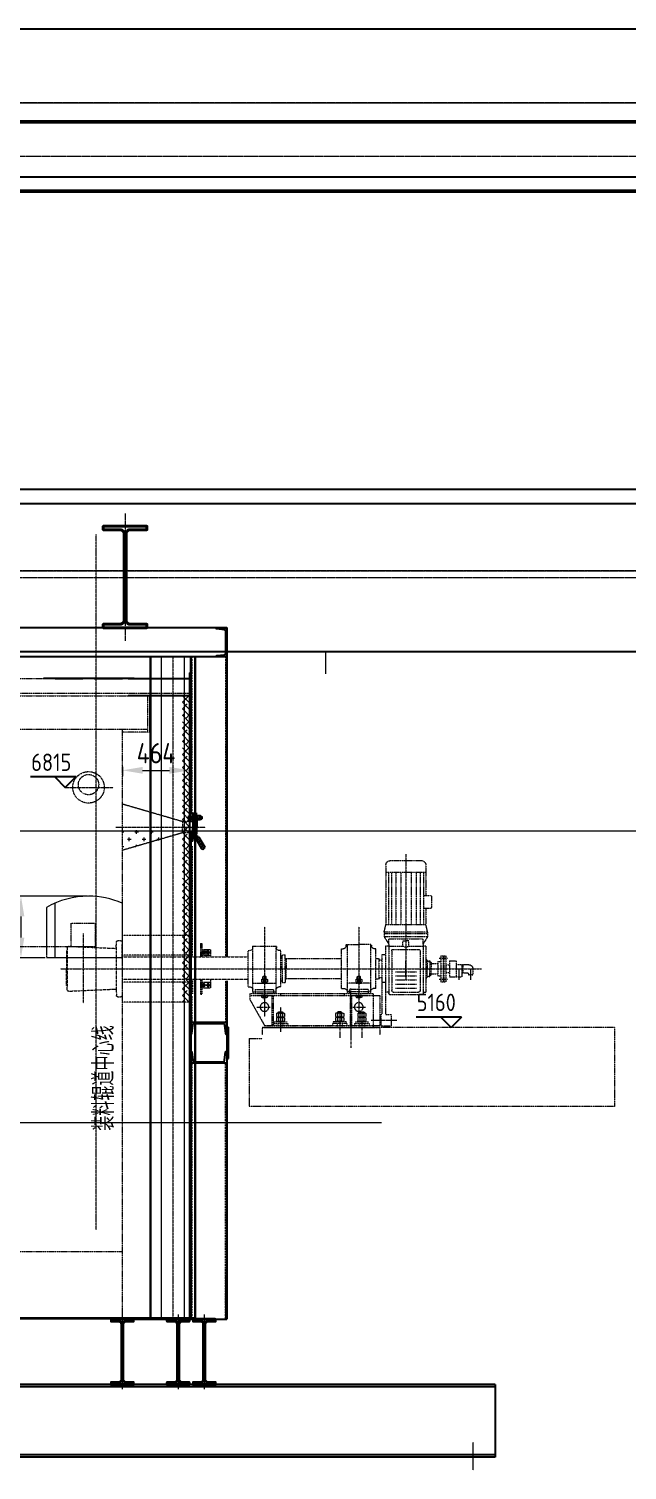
# Model space of a CAD drawing. Header units: millimetres. Extents: x -11969 to 47316, y 514 to 81306.
# Drawn here: x 25929 to 30053, y 62350 to 72284 of the extents above; entities that cross this region are included whole.
import ezdxf
from ezdxf.enums import TextEntityAlignment as Align

# ---------------------------------------------------------------- set-up
doc = ezdxf.new("R2010")
doc.units = ezdxf.units.MM
for name, pattern in [('CENTER', [2, 1.25, -0.25, 0.25, -0.25]), ('DASHED2', [0.375, 0.25, -0.125]), ('PHANTOM2', [1.25, 0.625, -0.125, 0.125, -0.125, 0.125, -0.125])]:
    doc.linetypes.add(name, pattern=pattern)
for name, color, linetype, lineweight in [('2D', 4, 'PHANTOM2', 20), ('BIAOZHU', 3, 'Continuous', 25), ('gas', 2, 'Continuous', 50), ('POU', 4, 'Continuous', 20), ('SHI', 7, 'Continuous', 40), ('SW', 8, 'Continuous', 20), ('WEN', 3, 'Continuous', 20), ('XU', 6, 'DASHED2', 20), ('ZHONG', 1, 'CENTER', 20)]:
    doc.layers.add(name, color=color, linetype=linetype, lineweight=lineweight)
doc.styles.add('GB', font='gbenor.shx', dxfattribs={"bigfont": 'gbcbig.shx'})
doc.dimstyles.new('ISO-25$0', dxfattribs={"dimscale": 40, "dimtxt": 3.5, "dimasz": 3.5, "dimexe": 1, "dimexo": 0.2, "dimgap": 1.2, "dimtad": 1, "dimtoh": 1, "dimdec": 1, "dimzin": 9, "dimdsep": 46, "dimtxsty": 'GB', "dimcen": 0, "dimclrd": 3, "dimclre": 3, "dimclrt": 256, "dimadec": 0, "dimazin": 2, "dimtfac": 1, "dimtdec": 1, "dimtix": 1, "dimtmove": 0, "dimatfit": 3, "dimldrblk": 'DOTSMALL', "dimfxl": 0, "dimlwd": -1, "dimlwe": 20, "dimarcsym": 0})

# ---------------------------------------------------------------- blocks, each defined once
blk = doc.blocks.new('zll')
at = {"layer": 'SHI'}
blk.add_lwpolyline([(166972.5, 60829.5), (166897.5, 60829.5), (166897.5, 60843.5), (166948, 60843.5, 0.414214), (166968, 60863.5), (166968, 61245.5, 0.414214), (166948, 61265.5), (166897.5, 61265.5), (166897.5, 61279.5), (166972.5, 61279.5), (167047.5, 61279.5), (167047.5, 61265.5), (166997, 61265.5, 0.414214), (166977, 61245.5), (166977, 60863.5, 0.414214), (166997, 60843.5), (167047.5, 60843.5), (167047.5, 60829.5)], format="xyb", close=True, dxfattribs=at)
at = {"layer": 'ZHONG'}
blk.add_line((166972.5, 61311.4), (166972.5, 60797), dxfattribs=at)
blk = doc.blocks.new('g11')
at = {"layer": '2D'}
h = blk.add_hatch(color=256, dxfattribs=at)
h.paths.add_polyline_path([(154041.9, 72533.8), (154041.9, 72533.8), (154041.9, 72523.8), (154031.9, 72523.8)])
h.paths.add_polyline_path([(154031.9, 72403.8), (154041.9, 72403.8), (154041.9, 72393.8)])
for p, q in [((153718.4, 73178.8), (153718.4, 72969.2)), ((153993.4, 73129.3), (153718.4, 73129.3)), ((153735.2, 73129.3), (153735.2, 72768.5)), ((153963.4, 73208.8), (153748.4, 73208.8)), ((153757.1, 73129.3), (153757.1, 72768.5)), ((153785.7, 73129.3), (153785.7, 72768.5)), ((153820, 73129.3), (153820, 72768.5)), ((153891.7, 73129.3), (153891.7, 72768.5)), ((153926, 73129.3), (153926, 72768.5)), ((153954.6, 73129.3), (153954.6, 72768.5)), ((153976.6, 73129.3), (153976.6, 72768.5)), ((153993.4, 73178.8), (153993.4, 72768.5)), ((153678.5, 72959.2), (153678.5, 72889.2)), ((153735.2, 72969.2), (153688.5, 72969.2)), ((153688.5, 72879.2), (153735.2, 72879.2)), ((153718.4, 72879.2), (153718.4, 72768.5)), ((153705.9, 72716.2), (153718.4, 72768.5)), ((153993.4, 72768.5), (153718.4, 72768.5)), ((154005.9, 72716.2), (153993.4, 72768.5)), ((153705.9, 72716.2), (153705.9, 72684.5)), ((153705.9, 72716.2), (154005.9, 72716.2)), ((153705.9, 72703.8), (154005.9, 72703.8)), ((153705.9, 72684.5), (153737.9, 72633.8)), ((153705.9, 72684.5), (154005.9, 72684.5)), ((153719.3, 72620.4), (153737.9, 72620.4)), ((153719.3, 72620.4), (153719.3, 72463.8)), ((153737.9, 72633.8), (153737.9, 72670.7)), ((153973.9, 72670.7), (153737.9, 72670.7)), ((153737.9, 72633.8), (153737.9, 72620.4)), ((153737.9, 72620.4), (153737.9, 72463.8)), ((153835.1, 72620.4), (153737.9, 72620.4)), ((153835.1, 72620.4), (153835.1, 72656.7)), ((153835.1, 72656.7), (153855.9, 72656.7)), ((153876.6, 72656.7), (153855.9, 72656.7)), ((153876.6, 72620.4), (153876.6, 72656.7)), ((153973.9, 72620.4), (153876.6, 72620.4)), ((154005.9, 72684.5), (153973.9, 72633.8)), ((153973.9, 72633.8), (153973.9, 72670.7)), ((153973.9, 72633.8), (153973.9, 72620.4)), ((153973.9, 72620.4), (153973.9, 72463.8)), ((153973.9, 72620.4), (153995.9, 72620.4)), ((153995.9, 72620.4), (153995.9, 72523.8)), ((154005.9, 72716.2), (154005.9, 72684.5)), ((154091.9, 72630.8), (154180.4, 72630.8)), ((154091.9, 72630.8), (154091.9, 72620.8)), ((154100.4, 72630.8), (154100.4, 72293.8)), ((154268.9, 72630.8), (154180.4, 72630.8)), ((154260.4, 72630.8), (154260.4, 72293.8)), ((154268.9, 72630.8), (154268.9, 72620.8)), ((155271.4, 72638.8), (155263.4, 72638.8)), ((155263.4, 72638.8), (155263.4, 72546.3)), ((155271.4, 72638.8), (155271.4, 72546.3)), ((155810.4, 72647.9), (155810.4, 72281.1)), ((153594.9, 72553.8), (153579.9, 72553.8)), ((153579.9, 72553.8), (153579.9, 72463.8)), ((153594.9, 72553.8), (153594.9, 72463.8)), ((153613.9, 72553.8), (153597.9, 72553.8)), ((153597.9, 72553.8), (153597.9, 72463.8)), ((153613.9, 72553.8), (153613.9, 72463.8)), ((153707.8, 72520.9), (153706.5, 72520.2)), ((153709.4, 72514), (153706.5, 72520.2)), ((153710.9, 72514.4), (153707.8, 72520.9)), ((153713.9, 72527.5), (153710.9, 72524.5)), ((153710.9, 72463.8), (153710.9, 72524.5)), ((153713.9, 72527.5), (153719.3, 72527.5)), ((153758, 72587.2), (153758, 72463.8)), ((153943.7, 72597.2), (153768, 72597.2)), ((153953.7, 72587.2), (153953.7, 72463.8)), ((153995.9, 72558.7), (154021.9, 72558.7)), ((153995.9, 72523.8), (153995.9, 72302.8)), ((154021.9, 72558.7), (154021.9, 72523.8)), ((154041.9, 72523.8), (154021.9, 72523.8)), ((154021.9, 72523.8), (154021.9, 72368.9)), ((154041.9, 72533.8), (154031.9, 72523.8)), ((154041.9, 72533.8), (154041.9, 72393.8)), ((154061.9, 72533.8), (154041.9, 72533.8)), ((154061.9, 72600.8), (154071.9, 72600.8)), ((154061.9, 72326.8), (154061.9, 72600.8)), ((154298.9, 72600.8), (154288.9, 72600.8)), ((154298.9, 72326.8), (154298.9, 72600.8)), ((154681.9, 72533.8), (154298.9, 72533.8)), ((154687.5, 72533.8), (154681.9, 72533.8)), ((154681.9, 72533.8), (154681.9, 72463.8)), ((154687.5, 72531.8), (154681.9, 72531.8)), ((154704.5, 72558.8), (154687.5, 72558.8)), ((154687.5, 72463.8), (154687.5, 72558.8)), ((154707.5, 72555.8), (154704.5, 72558.8)), ((154707.5, 72463.8), (154707.5, 72555.8)), ((154709.5, 72553.8), (154707.5, 72553.8)), ((154709.5, 72463.8), (154709.5, 72553.8)), ((154718.4, 72546.3), (154709.5, 72546.3)), ((154718.4, 72588.8), (154728.4, 72588.8)), ((154718.4, 72338.8), (154718.4, 72588.8)), ((154748.4, 72618.8), (154748.4, 72608.8)), ((154912.4, 72618.8), (154748.4, 72618.8)), ((154750.4, 72293.8), (154750.4, 72618.8)), ((154910.4, 72303.8), (154910.4, 72618.8)), ((154912.4, 72618.8), (154912.4, 72608.8)), ((154942.4, 72588.8), (154932.4, 72588.8)), ((154942.4, 72338.8), (154942.4, 72588.8)), ((155203.4, 72596.4), (155203.4, 72546.3)), ((155263.4, 72596.4), (155203.4, 72596.4)), ((155263.4, 72556.3), (155203.4, 72556.3)), ((155206, 72576.4), (155230.8, 72576.4)), ((155218.4, 72588.8), (155218.4, 72562.2)), ((155232, 72576.4), (155264.7, 72576.4)), ((155236, 72576.4), (155260.8, 72576.4)), ((155271.4, 72554.6), (155271.4, 72546.3)), ((153394.9, 72463.8), (153394.9, 72421.8)), ((153424.9, 72423.8), (153394.9, 72423.8)), ((153424.9, 72421.8), (153394.9, 72421.8)), ((153465.9, 72491.8), (153422.9, 72491.8)), ((153424.9, 72425.8), (153424.9, 72421.8)), ((153465.9, 72435.8), (153434.9, 72435.8)), ((153463.9, 72491.8), (153463.9, 72435.8)), ((153465.9, 72491.8), (153465.9, 72435.8)), ((153469.9, 72488.8), (153465.9, 72488.8)), ((153469.9, 72438.8), (153465.9, 72438.8)), ((153509.9, 72491.8), (153469.9, 72491.8)), ((153469.9, 72491.8), (153469.9, 72408.8)), ((153554.9, 72518.8), (153509.9, 72518.8)), ((153509.9, 72518.8), (153509.9, 72408.8)), ((153554.9, 72518.8), (153554.9, 72408.8)), ((153579.9, 72489.8), (153554.9, 72489.8)), ((153579.9, 72437.8), (153554.9, 72437.8)), ((153579.9, 72463.8), (153579.9, 72373.8)), ((153594.9, 72463.8), (153594.9, 72373.8)), ((153597.9, 72428.8), (153594.9, 72428.8)), ((153597.9, 72463.8), (153597.9, 72373.8)), ((153635.9, 72513.8), (153613.9, 72513.8)), ((153613.9, 72463.8), (153613.9, 72373.8)), ((153635.9, 72513.8), (153635.9, 72463.8)), ((153675.9, 72498.8), (153635.9, 72498.8)), ((153635.9, 72463.8), (153635.9, 72413.8)), ((153675.9, 72428.8), (153635.9, 72428.8)), ((153683.9, 72508.8), (153680.9, 72505.8)), ((153680.9, 72505.8), (153680.9, 72463.8)), ((153680.9, 72421.8), (153680.9, 72463.8)), ((153683.9, 72418.8), (153680.9, 72421.8)), ((153690.9, 72506.8), (153681.9, 72506.8)), ((153690.9, 72420.8), (153681.9, 72420.8)), ((153690.9, 72508.8), (153683.9, 72508.8)), ((153707.3, 72517.9), (153690.9, 72517.9)), ((153690.9, 72517.9), (153690.9, 72463.8)), ((153709.4, 72514.4), (153690.9, 72514.4)), ((153690.9, 72409.7), (153690.9, 72463.8)), ((153709.4, 72514.4), (153707.3, 72517.9)), ((153709.4, 72514), (153709.4, 72463.8)), ((153709.4, 72413.5), (153709.4, 72463.8)), ((153710.9, 72463.8), (153710.9, 72403)), ((153719.3, 72463.8), (153719.3, 72302.8)), ((153737.9, 72463.8), (153737.9, 72302.8)), ((153758, 72463.8), (153758, 72312.8)), ((153928.1, 72443.2), (153783.7, 72443.2)), ((153953.7, 72463.8), (153953.7, 72312.8)), ((153973.9, 72463.8), (153973.9, 72302.8)), ((154681.9, 72393.8), (154681.9, 72463.8)), ((154687.5, 72463.8), (154687.5, 72368.8)), ((154707.5, 72463.8), (154707.5, 72371.8)), ((154709.5, 72463.8), (154709.5, 72373.8)), ((153554.9, 72408.8), (153469.9, 72408.8)), ((153594.9, 72373.8), (153579.9, 72373.8)), ((153613.9, 72373.8), (153597.9, 72373.8)), ((153635.9, 72413.8), (153613.9, 72413.8)), ((153690.9, 72418.8), (153683.9, 72418.8)), ((153709.4, 72413.2), (153690.9, 72413.2)), ((153707.3, 72409.7), (153690.9, 72409.7)), ((153709.4, 72413.5), (153706.5, 72407.3)), ((153707.8, 72406.7), (153706.5, 72407.3)), ((153709.4, 72413.2), (153707.3, 72409.7)), ((153710.9, 72413.2), (153707.8, 72406.7)), ((153713.9, 72400), (153710.9, 72403)), ((153713.9, 72400), (153719.3, 72400)), ((153928.1, 72414.8), (153783.7, 72414.8)), ((153928.1, 72386.4), (153783.7, 72386.4)), ((153928.1, 72357.2), (153783.7, 72357.2)), ((153928.1, 72328.8), (153783.7, 72328.8)), ((153995.9, 72368.9), (154021.9, 72368.9)), ((153995.9, 72368.9), (153995.9, 72148.7)), ((154041.9, 72403.8), (154021.9, 72403.8)), ((154021.9, 72368.9), (154021.9, 72148.7)), ((154041.9, 72393.8), (154031.9, 72403.8)), ((154061.9, 72393.8), (154041.9, 72393.8)), ((154061.9, 72326.8), (154080.4, 72326.8)), ((154100.4, 72363.8), (154260.2, 72363.8)), ((154298.9, 72326.8), (154280.4, 72326.8)), ((154661.3, 72396.3), (154298.9, 72396.3)), ((154681.9, 72396.3), (154605.5, 72396.3)), ((154687.5, 72395.8), (154681.9, 72395.8)), ((154687.5, 72393.8), (154681.9, 72393.8)), ((154704.5, 72368.8), (154687.5, 72368.8)), ((154707.5, 72371.8), (154704.5, 72368.8)), ((154709.5, 72373.8), (154707.5, 72373.8)), ((154718.4, 72381.3), (154709.5, 72381.3)), ((154718.4, 72338.8), (154730.4, 72338.8)), ((154910.4, 72363.8), (154750.5, 72363.8)), ((154940.4, 72338.8), (154928.4, 72338.8)), ((154942.4, 72338.8), (154930.4, 72338.8)), ((154963.1, 72390.8), (154943.6, 72390.8)), ((155203.4, 72390.8), (155203.4, 72331.1)), ((155263.4, 72371.3), (155203.4, 72371.3)), ((155263.4, 72331.1), (155203.4, 72331.1)), ((155263.4, 72390.8), (155263.4, 72288.8)), ((155271.4, 72390.8), (155271.4, 72288.8)), ((153737.9, 72302.8), (153719.3, 72302.8)), ((153737.9, 72302.8), (153737.9, 72293.8)), ((153747.9, 72283.8), (153963.9, 72283.8)), ((153943.7, 72302.8), (153768, 72302.8)), ((153973.9, 72302.8), (153973.9, 72293.8)), ((153973.9, 72302.8), (153995.9, 72302.8)), ((154035.4, 72279.8), (154035.4, 72072.7)), ((154930.4, 72279.8), (154035.4, 72279.8)), ((154080.4, 72293.8), (154080.4, 72058.7)), ((154930.4, 72293.8), (154080.4, 72293.8)), ((154100.4, 72303.8), (154115.4, 72303.8)), ((154115.4, 72319.8), (154115.4, 72293.8)), ((154115.4, 72319.8), (154245.2, 72319.8)), ((154115.4, 72303.8), (154245.2, 72303.8)), ((154230.4, 72279.8), (154230.4, 72072.7)), ((154240.4, 72279.8), (154240.4, 72072.7)), ((154245.2, 72293.8), (154245.2, 72319.8)), ((154245.2, 72303.8), (154260.4, 72303.8)), ((154280.4, 72293.8), (154280.4, 72279.8)), ((154720.4, 72293.8), (154720.4, 72279.8)), ((154765.5, 72303.8), (154750.4, 72303.8)), ((154765.5, 72293.8), (154765.5, 72319.8)), ((154895.4, 72319.8), (154765.5, 72319.8)), ((154895.4, 72303.8), (154765.5, 72303.8)), ((154770.4, 72279.8), (154770.4, 72072.7)), ((154780.4, 72279.8), (154780.4, 72072.7)), ((154930.4, 72249.8), (154830.4, 72072.7)), ((154895.4, 72319.8), (154895.4, 72293.8)), ((154910.4, 72303.8), (154895.4, 72303.8)), ((154910.4, 72303.8), (154910.4, 72293.8)), ((154930.4, 72293.8), (154930.4, 72249.8)), ((155271.4, 72288.8), (155263.4, 72288.8)), ((153995.9, 72148.7), (153956.9, 72148.7)), ((153956.9, 72148.7), (153956.9, 72068.7)), ((154028.9, 72148.7), (154021.9, 72148.7)), ((154028.9, 72148.7), (154028.9, 72068.7)), ((154035.4, 72138.7), (154028.9, 72138.7)), ((154138.6, 72159.7), (154131.6, 72155.7)), ((154131.6, 72155.7), (154131.6, 72133.8)), ((154138.6, 72129.8), (154131.6, 72133.8)), ((154138.6, 72129.8), (154131.6, 72125.8)), ((154131.6, 72125.8), (154131.6, 72103.9)), ((154138.6, 72159.7), (154180.1, 72159.7)), ((154138.6, 72129.8), (154180.1, 72129.8)), ((154138.6, 72129.8), (154180.1, 72129.8)), ((154173.2, 72165.8), (154145.1, 72165.8)), ((154145.1, 72165.8), (154145.1, 72160.2)), ((154145.5, 72155.7), (154145.5, 72133.8)), ((154145.5, 72125.8), (154145.5, 72103.9)), ((154173.2, 72160.2), (154173.2, 72165.8)), ((154173.2, 72155.7), (154173.2, 72133.8)), ((154173.2, 72125.8), (154173.2, 72103.9)), ((154180.1, 72159.7), (154187.1, 72155.7)), ((154180.1, 72129.8), (154187.1, 72133.8)), ((154180.1, 72129.8), (154187.1, 72125.8)), ((154187.1, 72155.7), (154187.1, 72133.8)), ((154187.1, 72125.8), (154187.1, 72103.9)), ((154291.6, 72159.7), (154284.7, 72155.7)), ((154284.7, 72155.7), (154284.7, 72133.8)), ((154291.6, 72129.8), (154284.7, 72133.8)), ((154291.6, 72129.8), (154284.7, 72125.8)), ((154284.7, 72125.8), (154284.7, 72103.9)), ((154333.2, 72159.7), (154291.6, 72159.7)), ((154333.2, 72129.8), (154291.6, 72129.8)), ((154333.2, 72129.8), (154291.6, 72129.8)), ((154298.6, 72165.8), (154326.7, 72165.8)), ((154298.6, 72160.2), (154298.6, 72165.8)), ((154298.6, 72155.7), (154298.6, 72133.8)), ((154298.6, 72125.8), (154298.6, 72103.9)), ((154326.3, 72155.7), (154326.3, 72133.8)), ((154326.3, 72125.8), (154326.3, 72103.9)), ((154326.7, 72165.8), (154326.7, 72160.2)), ((154333.2, 72159.7), (154340.1, 72155.7)), ((154333.2, 72129.8), (154340.1, 72133.8)), ((154333.2, 72129.8), (154340.1, 72125.8)), ((154340.1, 72155.7), (154340.1, 72133.8)), ((154340.1, 72125.8), (154340.1, 72103.9)), ((154699.6, 72159.7), (154692.6, 72155.7)), ((154692.6, 72155.7), (154692.6, 72133.8)), ((154699.6, 72129.8), (154692.6, 72133.8)), ((154699.6, 72129.8), (154692.6, 72125.8)), ((154692.6, 72125.8), (154692.6, 72103.9)), ((154699.6, 72159.7), (154741.1, 72159.7)), ((154699.6, 72129.8), (154741.1, 72129.8)), ((154699.6, 72129.8), (154741.1, 72129.8)), ((154706.1, 72165.8), (154706.1, 72160.2)), ((154734.2, 72165.8), (154706.1, 72165.8)), ((154706.5, 72155.7), (154706.5, 72133.8)), ((154706.5, 72125.8), (154706.5, 72103.9)), ((154720.4, 72166.1), (154720.4, 72123.4)), ((154734.2, 72160.2), (154734.2, 72165.8)), ((154734.2, 72155.7), (154734.2, 72133.8)), ((154734.2, 72125.8), (154734.2, 72103.9)), ((154741.1, 72159.7), (154748.1, 72155.7)), ((154741.1, 72129.8), (154748.1, 72133.8)), ((154741.1, 72129.8), (154748.1, 72125.8)), ((154748.1, 72155.7), (154748.1, 72133.8)), ((154748.1, 72125.8), (154748.1, 72103.9)), ((153956.9, 72068.7), (154028.9, 72068.7)), ((154035.4, 72078.7), (154028.9, 72078.7)), ((154830.4, 72072.7), (154035.4, 72072.7)), ((154036.3, 72058.7), (154036.3, 72008.7)), ((154845.9, 72058.7), (154036.3, 72058.7)), ((154830.4, 72058.7), (154080.4, 72058.7)), ((154109.4, 72086.7), (154109.4, 72072.7)), ((154209.4, 72086.7), (154109.4, 72086.7)), ((154115.4, 72096.7), (154115.4, 72086.7)), ((154203.4, 72096.7), (154115.4, 72096.7)), ((154203.4, 72096.7), (154115.4, 72096.7)), ((154128.5, 72099.9), (154128.5, 72096.7)), ((154189.6, 72099.9), (154128.5, 72099.9)), ((154138.6, 72099.9), (154131.6, 72103.9)), ((154138.6, 72099.9), (154180.1, 72099.9)), ((154141.9, 72086.7), (154141.9, 72058.7)), ((154176.9, 72086.7), (154176.9, 72058.7)), ((154180.1, 72099.9), (154187.1, 72103.9)), ((154189.6, 72099.9), (154189.6, 72096.7)), ((154203.4, 72096.7), (154203.4, 72086.7)), ((154203.4, 72096.7), (154203.4, 72086.7)), ((154209.4, 72086.7), (154209.4, 72072.7)), ((154262.4, 72086.7), (154362.4, 72086.7)), ((154262.4, 72086.7), (154262.4, 72072.7)), ((154268.4, 72096.7), (154356.4, 72096.7)), ((154268.4, 72096.7), (154268.4, 72086.7)), ((154268.4, 72096.7), (154268.4, 72086.7)), ((154268.4, 72096.7), (154356.4, 72096.7)), ((154282.2, 72099.9), (154343.3, 72099.9)), ((154282.2, 72099.9), (154282.2, 72096.7)), ((154291.6, 72099.9), (154284.7, 72103.9)), ((154333.2, 72099.9), (154291.6, 72099.9)), ((154294.9, 72086.7), (154294.9, 72058.7)), ((154329.9, 72086.7), (154329.9, 72058.7)), ((154333.2, 72099.9), (154340.1, 72103.9)), ((154343.3, 72099.9), (154343.3, 72096.7)), ((154356.4, 72096.7), (154356.4, 72086.7)), ((154362.4, 72086.7), (154362.4, 72072.7)), ((154770.4, 72086.7), (154670.4, 72086.7)), ((154670.4, 72086.7), (154670.4, 72072.7)), ((154676.4, 72096.7), (154676.4, 72086.7)), ((154764.4, 72096.7), (154676.4, 72096.7)), ((154750.6, 72099.9), (154689.5, 72099.9)), ((154689.5, 72099.9), (154689.5, 72096.7)), ((154699.6, 72099.9), (154692.6, 72103.9)), ((154699.6, 72099.9), (154741.1, 72099.9)), ((154702.9, 72086.7), (154702.9, 72058.7)), ((154720.4, 72072.7), (154720.4, 72058.7)), ((154737.9, 72086.7), (154737.9, 72058.7)), ((154741.1, 72099.9), (154748.1, 72103.9)), ((154750.6, 72099.9), (154750.6, 72096.7)), ((154764.4, 72096.7), (154764.4, 72086.7)), ((154830.4, 72072.7), (154830.4, 72058.7)), ((154845.9, 72058.7), (154845.9, 72008.7))]:
    blk.add_line(p, q, dxfattribs=at)
at = {"layer": '2D', "ltscale": 10}
for p, q in [((155810.4, 72533.3), (155810.4, 72633.3)), ((155840.8, 72657.3), (155820.4, 72657.3)), ((155852.4, 72611.8), (155850.8, 72647.7)), ((155810.4, 72546.1), (154942.4, 72546.2)), ((155852.4, 72612.3), (155852.3, 72313.1)), ((156179.9, 72618.3), (155862.5, 72604.3)), ((156190.2, 72610.1), (156190.3, 72587.3)), ((156190.2, 72610.1), (156190.3, 72335.3)), ((156194.3, 72587.3), (156190.2, 72587.3)), ((156194.3, 72587.3), (156194.3, 72537.3)), ((156194.3, 72537.3), (156194.3, 72467.3)), ((156194.3, 72397.3), (156194.3, 72467.3)), ((154170.8, 72391.3), (154170.8, 72410.6)), ((154190, 72391.3), (154190, 72410.6)), ((154820.8, 72391.3), (154820.8, 72409.8)), ((154840, 72391.3), (154840, 72409.8)), ((155810.4, 72390.8), (154942.4, 72390.8)), ((156179.9, 72309.2), (155862.5, 72323.3)), ((156194.3, 72347.3), (156190.2, 72347.3)), ((156190.3, 72318.2), (156190.3, 72347.3)), ((156194.3, 72347.3), (156194.3, 72397.3)), ((155840.8, 72270.3), (155820.4, 72270.3)), ((155852.4, 72315.8), (155850.8, 72279.8))]:
    blk.add_line(p, q, dxfattribs=at)
at = {"layer": '2D', "ltscale": 14}
for p, q in [((154160.5, 72389.8), (154160.5, 72371.3)), ((154162.4, 72363.8), (154162.4, 72369.8)), ((154162.4, 72369.8), (154198.4, 72369.8)), ((154198.4, 72363.8), (154162.4, 72363.8)), ((154165.4, 72391.3), (154195.1, 72391.3)), ((154165.4, 72369.8), (154195.1, 72369.8)), ((154170.8, 72410.6), (154168.4, 72408.2)), ((154168.4, 72391.3), (154168.4, 72408.2)), ((154168.4, 72408.2), (154192.4, 72408.2)), ((154170.4, 72389.8), (154170.4, 72371.3)), ((154170.8, 72410.6), (154190, 72410.6)), ((154177.5, 72363.8), (154180.3, 72369.8)), ((154180.4, 72363.8), (154179.8, 72363.8)), ((154180.5, 72363.8), (154183.3, 72369.8)), ((154190, 72410.6), (154192.4, 72408.2)), ((154190.1, 72389.8), (154190.1, 72371.3)), ((154192.4, 72391.3), (154192.4, 72408.2)), ((154198.4, 72369.8), (154198.4, 72363.8)), ((154200, 72389.8), (154200, 72371.3)), ((154810.6, 72389.8), (154810.6, 72371.3)), ((154812.4, 72363.8), (154812.4, 72369.8)), ((154812.4, 72369.8), (154848.4, 72369.8)), ((154848.4, 72363.8), (154812.4, 72363.8)), ((154815.5, 72391.3), (154845.2, 72391.3)), ((154815.5, 72369.8), (154845.2, 72369.8)), ((154820.8, 72409.8), (154818.4, 72407.4)), ((154818.4, 72391.3), (154818.4, 72407.4)), ((154818.4, 72407.4), (154842.4, 72407.4)), ((154820.5, 72389.8), (154820.5, 72371.3)), ((154820.8, 72409.8), (154840, 72409.8)), ((154827.5, 72363.8), (154830.3, 72369.8)), ((154830.4, 72363.8), (154831, 72363.8)), ((154830.5, 72363.8), (154833.3, 72369.8)), ((154840, 72409.8), (154842.4, 72407.4)), ((154840.3, 72389.8), (154840.3, 72371.3)), ((154842.4, 72391.3), (154842.4, 72407.4)), ((154848.4, 72369.8), (154848.4, 72363.8)), ((154850.1, 72389.8), (154850.1, 72371.3)), ((154160.4, 72279.8), (154160.4, 72267.8)), ((154160.4, 72279.8), (154200.4, 72279.8)), ((154180.4, 72265.6), (154165.4, 72265.6)), ((154170.4, 72279.8), (154170.4, 72267.8)), ((154195.4, 72265.6), (154180.4, 72265.6)), ((154190.4, 72279.8), (154190.4, 72267.8)), ((154200.4, 72279.8), (154200.4, 72267.8)), ((154810.4, 72279), (154810.4, 72267)), ((154810.4, 72279), (154850.4, 72279)), ((154813.6, 72279), (154813.6, 72279.8)), ((154813.6, 72279.8), (154847.2, 72279.8)), ((154830.4, 72264.8), (154815.4, 72264.8)), ((154820.4, 72279), (154820.4, 72267)), ((154845.4, 72264.8), (154830.4, 72264.8)), ((154840.4, 72279), (154840.4, 72267)), ((154847.2, 72279), (154847.2, 72279.8)), ((154850.4, 72279), (154850.4, 72267))]:
    blk.add_line(p, q, dxfattribs=at)
at = {"layer": '2D'}
for points in [[(155223.6, 72585.4), (155228.8, 72576.4), (155223.6, 72567.4), (155213.2, 72567.4), (155208, 72576.4), (155213.2, 72585.4)], [(155253.6, 72585.4), (155258.8, 72576.4), (155253.6, 72567.4), (155243.2, 72567.4), (155238, 72576.4), (155243.2, 72585.4)], [(155223.6, 72360.1), (155228.8, 72351.1), (155223.6, 72342.1), (155213.2, 72342.1), (155208, 72351.1), (155213.2, 72360.1)], [(155253.6, 72360.1), (155258.8, 72351.1), (155253.6, 72342.1), (155243.2, 72342.1), (155238, 72351.1), (155243.2, 72360.1)]]:
    blk.add_lwpolyline(points, close=True, dxfattribs=at)
for centre, radius in [((155218.4, 72576.4), 9), ((155218.4, 72576.4), 5.1), ((155248.4, 72576.4), 9), ((155248.4, 72576.4), 5.1), ((155218.4, 72351.1), 9), ((155218.4, 72351.1), 5.1), ((155248.4, 72351.1), 9), ((155248.4, 72351.1), 5.1), ((154180.4, 72199.8), 30), ((154830.4, 72199.8), 30)]:
    blk.add_circle(centre, radius, dxfattribs=at)
for centre, radius, start, end in [((153748.4, 73178.8), 30, 90, 180), ((153963.4, 73178.8), 30, 0, 90), ((153688.5, 72959.2), 10, 90, 180), ((153688.5, 72889.2), 10, 180, 270), ((153855.9, 72643), 30.7, 227.40661, 312.59339), ((154071.9, 72620.8), 20, 270, 0), ((154288.9, 72620.8), 20, 180, 270), ((153768, 72587.2), 10, 90, 180), ((153943.7, 72587.2), 10, 0, 90), ((154728.4, 72608.8), 20, 270, 0), ((154932.4, 72608.8), 20, 180, 270), ((155218.4, 72576.4), 6, 0, 270), ((155248.4, 72576.4), 6, 0, 270), ((153422.9, 72463.8), 28, 90, 180), ((153434.9, 72425.8), 10, 90, 180), ((153675.9, 72503.8), 5, 270, 0), ((153675.9, 72423.8), 5, 0, 90), ((154080.4, 72306.8), 20, 0, 90), ((154280.4, 72306.8), 20, 90, 180), ((154730.4, 72318.8), 20, 0, 90), ((154930.4, 72318.8), 20, 90, 180), ((155218.4, 72351.1), 6, 0, 270), ((155248.4, 72351.1), 6, 0, 270), ((153747.9, 72293.8), 10, 180, 270), ((153768, 72312.8), 10, 180, 270), ((153943.7, 72312.8), 10, 270, 0), ((153963.9, 72293.8), 10, 270, 0), ((154136.8, 72148.7), 11.1, 38.93925, 81.06075), ((154136.8, 72140.8), 11.1, 278.93925, 321.06075), ((154136.8, 72118.8), 11.1, 38.93925, 81.06075), ((154159.4, 72133.7), 26, 57.79577, 122.20423), ((154159.4, 72155.8), 26, 237.79577, 302.20423), ((154159.4, 72103.8), 26, 57.79577, 122.20423), ((154181.9, 72148.7), 11.1, 98.93925, 141.06075), ((154181.9, 72140.8), 11.1, 218.93925, 261.06075), ((154181.9, 72118.8), 11.1, 98.93925, 141.06075), ((154289.9, 72148.7), 11.1, 38.93925, 81.06075), ((154289.9, 72140.8), 11.1, 278.93925, 321.06075), ((154289.9, 72118.8), 11.1, 38.93925, 81.06075), ((154312.4, 72133.7), 26, 57.79577, 122.20423), ((154312.4, 72155.8), 26, 237.79577, 302.20423), ((154312.4, 72103.8), 26, 57.79577, 122.20423), ((154334.9, 72148.7), 11.1, 98.93925, 141.06075), ((154334.9, 72140.8), 11.1, 218.93925, 261.06075), ((154334.9, 72118.8), 11.1, 98.93925, 141.06075), ((154697.8, 72148.7), 11.1, 38.93925, 81.06075), ((154697.8, 72140.8), 11.1, 278.93925, 321.06075), ((154697.8, 72118.8), 11.1, 38.93925, 81.06075), ((154720.4, 72133.7), 26, 57.79577, 122.20423), ((154720.4, 72155.8), 26, 237.79577, 302.20423), ((154720.4, 72103.8), 26, 57.79577, 122.20423), ((154742.9, 72148.7), 11.1, 98.93925, 141.06075), ((154742.9, 72140.8), 11.1, 218.93925, 261.06075), ((154742.9, 72118.8), 11.1, 98.93925, 141.06075), ((154136.8, 72110.9), 11.1, 278.93925, 321.06075), ((154159.4, 72125.9), 26, 237.79577, 302.20423), ((154181.9, 72110.9), 11.1, 218.93925, 261.06075), ((154289.9, 72110.9), 11.1, 278.93925, 321.06075), ((154312.4, 72125.9), 26, 237.79577, 302.20423), ((154334.9, 72110.9), 11.1, 218.93925, 261.06075), ((154697.8, 72110.9), 11.1, 278.93925, 321.06075), ((154720.4, 72125.9), 26, 237.79577, 302.20423), ((154742.9, 72110.9), 11.1, 218.93925, 261.06075)]:
    blk.add_arc(centre, radius, start, end, dxfattribs=at)
at = {"layer": '2D', "ltscale": 10}
for centre, radius, start, end in [((155820.4, 72647.2), 10, 90.1093, 184.21095), ((155840.8, 72647.3), 10, 2.5, 90), ((155862.6, 72614.8), 10.5, 193.51993, 271.97027), ((156180.5, 72608.5), 9.8, 7.77432, 93.59008), ((155862.6, 72312.8), 10.5, 88.02973, 166.48007), ((155820.4, 72280.3), 10, 175.78905, 269.8907), ((155840.8, 72280.3), 10, 270, 357.5), ((156180.5, 72319), 9.8, 266.40992, 352.22568)]:
    blk.add_arc(centre, radius, start, end, dxfattribs=at)
at = {"layer": '2D', "ltscale": 14}
for centre, radius, start, end in [((154165.4, 72382.4), 8.87, 56.16665, 123.88696), ((154165.4, 72378.6), 8.87, 236.07702, 303.86934), ((154180.3, 72358), 33.2, 72.68814, 107.31186), ((154180.3, 72403), 33.2, 252.68301, 287.31699), ((154195.1, 72382.4), 8.87, 56.11304, 123.83335), ((154195.1, 72378.6), 8.87, 236.13066, 303.92298), ((154815.5, 72382.4), 8.87, 56.16665, 123.88696), ((154815.5, 72378.6), 8.87, 236.07702, 303.86934), ((154830.4, 72358), 33.2, 72.68814, 107.31186), ((154830.4, 72403), 33.2, 252.68301, 287.31699), ((154845.2, 72378.6), 8.87, 236.13066, 303.92298), ((154845.2, 72382.4), 8.87, 56.11304, 123.83335), ((154165.4, 72272.2), 6.67, 221.5411, 318.40227), ((154180.4, 72288.9), 23.3, 244.62127, 295.35684), ((154195.4, 72272.2), 6.67, 221.5411, 318.45921), ((154815.4, 72271.4), 6.67, 221.5411, 318.40227), ((154830.4, 72288.1), 23.3, 244.62127, 295.35684), ((154845.4, 72271.4), 6.67, 221.5411, 318.45921)]:
    blk.add_arc(centre, radius, start, end, dxfattribs=at)
for p in [(154180.3, 72391.3), (154180.4, 72363.8), (154830.4, 72391.3), (154830.4, 72363.8), (154830.4, 72279.8)]:
    blk.add_point(p, dxfattribs=at)
at = {"layer": '2D', "color": 6, "ltscale": 14}
for p in [(154180.4, 72363.8), (154830.4, 72363.8)]:
    blk.add_point(p, dxfattribs=at)
at = {"layer": 'ZHONG', "color": 1, "ltscale": 0.5}
for p, q in [((153855.9, 73253.5), (153855.9, 72386.9)), ((154180.4, 72753.3), (154180.4, 72151.9)), ((154830.4, 72753.3), (154830.4, 72132)), ((156080.3, 72706.5), (156080.3, 72225.7)), ((156237.3, 72463.8), (153335.6, 72463.8))]:
    blk.add_line(p, q, dxfattribs=at)
at = {"layer": 'ZHONG', "ltscale": 14}
for p, q in [((153627.5, 72536.7), (153569, 72536.7)), ((153627.5, 72390.8), (153569, 72390.8)), ((154235.9, 72072.7), (154235.9, 72327.1)), ((154830.4, 72252.1), (154830.4, 72328.8)), ((154830.4, 72252.1), (154830.4, 72154.8)), ((154222.2, 72199.8), (154133.9, 72199.8)), ((154160.1, 72169.1), (154160.1, 71986.5)), ((154311.7, 72169.1), (154311.7, 71986.5)), ((154882.3, 72199.8), (154791.3, 72199.8)), ((154235.9, 72072.7), (154235.9, 71919)), ((154720.4, 72102.1), (154720.4, 72025.2))]:
    blk.add_line(p, q, dxfattribs=at)
at = {"layer": 'ZHONG'}
for p, q in [((155202, 72576.4), (155234.7, 72576.4)), ((155218.4, 72588.8), (155218.4, 72566.4)), ((155218.4, 72588.8), (155218.4, 72564)), ((155218.4, 72566.4), (155218.4, 72562.2)), ((155268.6, 72576.4), (155226.9, 72576.4)), ((155234.8, 72596.4), (155234.8, 72546.3)), ((155248.4, 72588.8), (155248.4, 72564)), ((155248.4, 72588.1), (155248.4, 72564)), ((153855.9, 72408.6), (153855.9, 72518)), ((155202, 72351.1), (155234.7, 72351.1)), ((155206, 72351.1), (155230.8, 72351.1)), ((155218.4, 72363.5), (155218.4, 72338.7)), ((155271.4, 72351.1), (155226.9, 72351.1)), ((155248.4, 72363.5), (155248.4, 72338.7)), ((155248.4, 72363.5), (155248.4, 72338.7)), ((154720.4, 72198.9), (154720.4, 72078.7))]:
    blk.add_line(p, q, dxfattribs=at)
at = {"layer": 'ZHONG', "ltscale": 10}
for p, q in [((153409.9, 72463.8), (153409.9, 72385.5)), ((153489.9, 72463.8), (153489.9, 72384.5)), ((154095.2, 72108.7), (153918.4, 72108.7))]:
    blk.add_line(p, q, dxfattribs=at)
blk = doc.blocks.new('dl')
at = {"layer": 'SHI'}
blk.add_lwpolyline([(168935.8, 74025.5), (169085.8, 74025.5), (169085.8, 74049.5), (168970.3, 74049.5, -0.414214), (168942.3, 74077.5), (168942.3, 74673.5, -0.414214), (168970.3, 74701.5), (169085.8, 74701.5), (169085.8, 74725.5), (168935.8, 74725.5), (168785.8, 74725.5), (168785.8, 74701.5), (168901.3, 74701.5, -0.414214), (168929.3, 74673.5), (168929.3, 74077.5, -0.414214), (168901.3, 74049.5), (168785.8, 74049.5), (168785.8, 74025.5)], format="xyb", close=True, dxfattribs=at)
at = {"layer": 'ZHONG'}
blk.add_line((168935.8, 74813), (168935.8, 73934.6), dxfattribs=at)
blk = doc.blocks.new('*D49')
at = {"layer": 'Defpoints', "color": 0}
for p in [(26573.7, 67205.7), (27037.7, 67205.7), (27037.7, 67173.5)]:
    blk.add_point(p, dxfattribs=at)
at = {"layer": 'WEN', "color": 3, "linetype": 'ByBlock', "lineweight": 20}
for p, q in [((26573.7, 67197.7), (26573.7, 67133.5)), ((27037.7, 67197.7), (27037.7, 67133.5))]:
    blk.add_line(p, q, dxfattribs=at)
at = {"layer": 'WEN', "color": 3}
blk.add_line((26713.7, 67173.5), (26897.7, 67173.5), dxfattribs=at)
for points in [[(26713.7, 67196.9), (26713.7, 67150.2), (26573.7, 67173.5)], [(26897.7, 67196.9), (26897.7, 67150.2), (27037.7, 67173.5)]]:
    blk.add_solid(points, dxfattribs=at)
at = {"layer": 'WEN', "insert": (26805.7, 67291.5), "char_height": 140, "attachment_point": 5, "style": 'GB'}
blk.add_mtext('464', dxfattribs=at)
blk = doc.blocks.new('_DotSmall')
at = {"color": 0, "linetype": 'ByBlock', "const_width": 0.5}
blk.add_lwpolyline([(-0.0625, 0, 1), (0.0625, 0, 1)], format="xyb", close=True, dxfattribs=at)
blk = doc.blocks.new('*D52')
at = {"layer": 'Defpoints', "color": 0}
for p in [(26340.7, 66306.3), (25875.1, 65881.3), (26050.7, 65881.3)]:
    blk.add_point(p, dxfattribs=at)
at = {"layer": 'WEN', "color": 3, "linetype": 'ByBlock', "lineweight": 20}
for p, q in [((26332.7, 66306.3), (25835.1, 66306.3)), ((26042.7, 65881.3), (25835.1, 65881.3))]:
    blk.add_line(p, q, dxfattribs=at)
at = {"layer": 'WEN', "color": 3}
blk.add_line((25875.1, 66166.3), (25875.1, 66021.3), dxfattribs=at)
for points in [[(25851.8, 66166.3), (25898.5, 66166.3), (25875.1, 66306.3)], [(25851.8, 66021.3), (25898.5, 66021.3), (25875.1, 65881.3)]]:
    blk.add_solid(points, dxfattribs=at)
at = {"layer": 'WEN', "insert": (25757.1, 66093.8), "char_height": 140, "attachment_point": 5, "rotation": 90, "style": 'GB'}
blk.add_mtext('425', dxfattribs=at)
blk = doc.blocks.new('正标高')
at = {"layer": 'BIAOZHU'}
for p, q in [((-2.4, 2.4), (8, 2.4)), ((-2.4, 2.4), (0, 0)), ((2.4, 2.4), (0, 0))]:
    blk.add_line(p, q, dxfattribs=at)
at = {"layer": 'BIAOZHU', "style": 'GB'}
blk.add_attdef('1000', (-0.7624, 3.76), '', height=4, dxfattribs=at)
at = {"layer": 'BIAOZHU', "style": 'GB', "flags": 10}
blk.add_attdef('+', (-3.12, 3.76), '', height=4, dxfattribs=at)
blk = doc.blocks.new('A$C057B138B')
for p, q in [((545.3, 841.2), (545.3, -3714.8)), ((552.3, 841.2), (552.3, -3714.8)), ((623.3, 841.2), (623.3, -3714.8)), ((781.3, 841.2), (781.3, -3714.8)), ((852.3, 841.2), (852.3, -3714.8)), ((859.3, 841.2), (859.3, -3714.8))]:
    blk.add_line(p, q)
at = {"layer": 'ZHONG', "color": 1, "ltscale": 0.5}
blk.add_line((702.3, 841.2), (702.3, -3714.8), dxfattribs=at)
blk = doc.blocks.new('A$C74004488')
at = {"layer": 'WEN'}
for p, q in [((0, 4556), (314, 4556)), ((0, 0), (314, 0))]:
    blk.add_line(p, q, dxfattribs=at)
blk.add_blockref('A$C057B138B', (-545.3, 3714.8))
blk = doc.blocks.new('gas-master-2')
blk.add_line((500, -610), (17750.5, -610))
at = {"layer": 'ZHONG'}
for p, q in [((-11320, 0), (17750.5, 0)), ((-11015.7, 0), (18852.4, 0))]:
    blk.add_line(p, q, dxfattribs=at)

msp = doc.modelspace()

# ---------------------------------------------------------------- hatches: boundary and pattern name
at = {"layer": 'POU'}
h = msp.add_hatch(dxfattribs=at)
h.set_pattern_fill('ANSI38', color=256, scale=10, style=0)
h.set_pattern_definition([(135, (194492.154, -5658.66), (22.4506403, 22.4506403), []), (45, (194492.154, -5658.66), (67.351921, 22.4506403), [79.375, -47.625])])
h.paths.add_polyline_path([(26987.652, 67686.298), (27037.652, 67686.298), (27037.652, 66860.155), (27029.652, 66860.155), (27027.652, 66856.691), (27027.652, 66835.906), (27029.652, 66832.442), (27037.652, 66832.442), (27037.652, 66819.798), (26988.652, 66819.798), (26987.652, 66820.066)])
h.paths.add_polyline_path([(27027.652, 66856.691), (27029.652, 66860.155), (27037.652, 66860.155), (27037.652, 66846.298), (27027.652, 66846.298)], flags=17)
h.paths.add_polyline_path([(27027.652, 66846.298), (27037.652, 66846.298), (27037.652, 66838.298), (27037.652, 66832.442), (27029.652, 66832.442), (27027.652, 66835.906)], flags=17)
h.paths.add_polyline_path([(26988.652, 66819.798), (27037.652, 66819.798), (27037.652, 66781.298), (26988.652, 66781.298)])
h.paths.add_polyline_path([(26988.652, 66781.298), (27037.652, 66781.298), (27037.652, 66742.798), (26988.652, 66742.798)])
h.paths.add_polyline_path([(26987.652, 66742.53), (26988.652, 66742.798), (27037.652, 66742.798), (27037.652, 66036.163), (26987.652, 66036.163)])
h.paths.add_polyline_path([(26987.652, 66036.163), (27037.652, 66036.163), (27037.652, 65899.163), (26987.652, 65899.163)])
h.paths.add_polyline_path([(26987.652, 65899.163), (27037.652, 65899.163), (27037.652, 65888.57), (26987.652, 65888.56)])
h.paths.add_polyline_path([(26987.652, 65888.56), (27037.652, 65888.57), (27037.652, 65806.163), (26987.652, 65806.163)])
h.paths.add_polyline_path([(26987.652, 65806.163), (27037.652, 65806.163), (27037.652, 65733.163), (26987.652, 65733.163)])
h.paths.add_polyline_path([(26987.652, 65733.163), (27037.652, 65733.163), (27037.652, 65713.163), (26987.652, 65713.163)])
h.paths.add_polyline_path([(26987.652, 65713.163), (27037.652, 65713.163), (27037.652, 65576.163), (26987.652, 65576.163)])
h = msp.add_hatch(dxfattribs=at)
h.set_pattern_fill('CROSS', color=256, scale=8, style=0)
h.set_pattern_definition([(180, (194528.154, -5184.41), (-50.8, 50.8), [25.4, -76.2]), (90, (194515.454, -5197.11), (50.8, 50.8), [25.4, -76.2])])
h.paths.add_polyline_path([(26573.652, 66781.298), (26859.652, 66781.298), (26859.652, 66698.587), (26573.652, 66621.953)])

# ---------------------------------------------------------------- linework, layer by layer
for p, q in [((22593.643, 72284.298), (37463.885, 72284.298)), ((22593.643, 71264.298), (37463.885, 71264.298)), ((37463.885, 69109.298), (21568.641, 69109.298)), ((37463.885, 69009.298), (23773.646, 69009.298)), ((37463.885, 67989.298), (21568.641, 67989.298)), ((37463.885, 67989.298), (23773.646, 67989.298)), ((27043.652, 67956.298), (27043.652, 66854.298)), ((27293.652, 67981.298), (27293.652, 65888.798)), ((26655.652, 67806.298), (26030.652, 67806.298)), ((26110.652, 67806.298), (26300.652, 67806.298)), ((26380.652, 67806.298), (26573.652, 67806.298)), ((26392.652, 67806.298), (26575.652, 67806.298)), ((27037.652, 67846.309), (27043.652, 67846.309)), ((27037.652, 67846.309), (27037.652, 63390.291)), ((27037.652, 66832.442), (27037.652, 66860.155)), ((27043.652, 66876.298), (27043.652, 66854.298)), ((27058.652, 66876.298), (27043.652, 66876.298)), ((27058.652, 66876.298), (27058.652, 66854.298)), ((27058.652, 66876.298), (27058.652, 66854.298)), ((27066.652, 66876.298), (27058.652, 66876.298)), ((27058.652, 66858.798), (27058.652, 66854.298)), ((27082.652, 66858.798), (27058.652, 66858.798)), ((27066.652, 66876.298), (27063.152, 66876.298)), ((27066.652, 66876.298), (27066.652, 66858.798)), ((27069.152, 66876.298), (27069.152, 66858.798)), ((27072.652, 66876.298), (27069.152, 66876.298)), ((27072.652, 66881.298), (27072.652, 66876.298)), ((27082.652, 66881.298), (27072.652, 66881.298)), ((27082.652, 66881.298), (27082.652, 66858.798)), ((27086.652, 66860.798), (27082.652, 66860.798)), ((27086.652, 66831.298), (27086.652, 66861.298)), ((27089.652, 66861.298), (27086.652, 66861.298)), ((27086.652, 66860.798), (27086.652, 66831.798)), ((27089.652, 66831.298), (27089.652, 66861.298)), ((27089.652, 66856.691), (27091.652, 66860.155)), ((27102.552, 66860.155), (27091.652, 66860.155)), ((27104.552, 66856.691), (27102.552, 66860.155)), ((27104.552, 66856.691), (27106.552, 66860.155)), ((27113.328, 66860.155), (27106.552, 66860.155)), ((27115.328, 66856.691), (27113.328, 66860.155)), ((27037.652, 66838.298), (27037.652, 66854.298)), ((27037.652, 66854.298), (27086.652, 66854.298)), ((27037.652, 66838.298), (27086.652, 66838.298)), ((27058.652, 66819.798), (27037.652, 66819.798)), ((27043.652, 66838.298), (27043.652, 66819.798)), ((27043.652, 66838.298), (27043.652, 66819.798)), ((27043.652, 66837.548), (27043.652, 66819.798)), ((27058.652, 66838.298), (27058.652, 66833.798)), ((27058.652, 66838.298), (27058.652, 66706.298)), ((27082.652, 66833.798), (27058.652, 66833.798)), ((27058.652, 66686.298), (27058.652, 66781.298)), ((27066.652, 66833.798), (27066.652, 66731.298)), ((27066.652, 66833.798), (27066.652, 66706.298)), ((27069.152, 66833.798), (27069.152, 66816.298)), ((27072.652, 66816.298), (27069.152, 66816.298)), ((27072.652, 66816.298), (27072.652, 66731.298)), ((27082.652, 66833.798), (27082.652, 66731.298)), ((27086.652, 66831.798), (27082.652, 66831.798)), ((27087.652, 66828.298), (27082.652, 66828.298)), ((27082.652, 66828.298), (27082.652, 66781.298)), ((27082.652, 66734.298), (27082.652, 66781.298)), ((27089.652, 66831.298), (27086.652, 66831.298)), ((27087.652, 66828.298), (27087.652, 66781.298)), ((27087.652, 66734.298), (27087.652, 66781.298)), ((27089.652, 66856.691), (27089.652, 66835.906)), ((27089.652, 66835.906), (27091.652, 66832.442)), ((27102.552, 66832.442), (27091.652, 66832.442)), ((27104.552, 66835.906), (27102.552, 66832.442)), ((27104.552, 66856.691), (27104.552, 66835.906)), ((27104.552, 66835.906), (27106.552, 66832.442)), ((27113.328, 66832.442), (27106.552, 66832.442)), ((27115.328, 66835.906), (27113.328, 66832.442)), ((27115.328, 66856.691), (27115.328, 66835.906)), ((27115.328, 66854.298), (27122.051, 66854.298)), ((27115.328, 66838.298), (27122.051, 66838.298)), ((27122.051, 66854.298), (27123.151, 66853.198)), ((27123.151, 66839.398), (27122.051, 66838.298)), ((27123.151, 66839.398), (27123.151, 66853.198)), ((27058.652, 66742.798), (27037.652, 66742.798)), ((27045.652, 66742.798), (27045.652, 63390.291)), ((27058.652, 66686.298), (27045.652, 66686.298)), ((27058.652, 66706.298), (27066.652, 66706.298)), ((27066.652, 66725.298), (27087.116, 66725.298)), ((27066.652, 66713.298), (27080.188, 66713.298)), ((27072.652, 66731.298), (27082.652, 66731.298)), ((27079.125, 66705.138), (27088.652, 66710.638)), ((27079.125, 66705.138), (27080.875, 66702.107)), ((27079.576, 66701.357), (27080.875, 66702.107)), ((27079.576, 66701.357), (27119.576, 66632.075)), ((27087.116, 66725.298), (27080.188, 66713.298)), ((27080.188, 66713.298), (27083.456, 66707.638)), ((27087.652, 66734.298), (27082.652, 66734.298)), ((27087.116, 66725.298), (27093.848, 66713.638)), ((27098.178, 66716.138), (27088.652, 66710.638)), ((27098.178, 66716.138), (27099.928, 66713.107)), ((27101.227, 66713.857), (27099.928, 66713.107)), ((27101.227, 66713.857), (27141.227, 66644.575)), ((27119.576, 66632.075), (27120.875, 66632.825)), ((27120.875, 66632.825), (27122.625, 66629.794)), ((27122.625, 66629.794), (27126.956, 66632.294)), ((27126.956, 66632.294), (27128.456, 66629.696)), ((27128.456, 66629.696), (27133.652, 66632.696)), ((27138.848, 66635.696), (27133.652, 66632.696)), ((27141.678, 66640.794), (27137.348, 66638.294)), ((27137.348, 66638.294), (27138.848, 66635.696)), ((27141.227, 66644.575), (27139.928, 66643.825)), ((27139.928, 66643.825), (27141.678, 66640.794)), ((27293.652, 65723.798), (27293.652, 63390.291)), ((27293.652, 65354.305), (27293.652, 65404.305)), ((27293.652, 65404.305), (27305.652, 65404.305)), ((27293.652, 65404.305), (27293.652, 65188.305)), ((27305.652, 65188.305), (27305.652, 65404.305)), ((27293.652, 65188.305), (27305.652, 65188.305)), ((27037.652, 64320.298), (27037.652, 63808.298)), ((27293.652, 63696.298), (27293.652, 63390.291)), ((25582.652, 63400.291), (27037.652, 63400.298)), ((26525.652, 63390.291), (26525.652, 63400.298)), ((26525.652, 63390.291), (27293.652, 63390.291)), ((29142.652, 62940.291), (4662.652, 62940.291)), ((26771.243, 62924.291), (4662.652, 62924.291)), ((29142.652, 62924.291), (26771.243, 62924.291)), ((29142.652, 62940.291), (29142.652, 62440.291)), ((29142.652, 62456.291), (4662.652, 62456.291)), ((29142.652, 62440.291), (4662.652, 62440.291))]:
    msp.add_line(p, q)
at = {"linetype": 'Continuous'}
for p, q in [((27293.652, 68156.298), (5228.652, 68156.298)), ((27293.652, 67956.298), (5228.652, 67956.298)), ((26613.652, 67806.298), (27037.652, 67806.298)), ((27037.652, 67686.298), (26613.652, 67686.298)), ((26763.652, 67686.298), (26763.652, 67436.298))]:
    msp.add_line(p, q, dxfattribs=at)
for points in [[(27220.652, 67956.298), (27220.652, 67959.021, -0.38531359), (27225.604, 67964.494), (27276.746, 67969.608, 0.38531359), (27286.652, 67980.553), (27286.652, 68132.043, 0.38531359), (27276.746, 68142.989), (27225.604, 68148.103, -0.38531359), (27220.652, 68153.576), (27220.652, 68156.298), (27293.652, 68156.298), (27293.652, 67956.298)], [(27043.652, 65354.305), (27046.725, 65354.305, 0.38531359), (27052.994, 65359.978), (27058.751, 65417.549, -0.38531359), (27071.189, 65428.805), (27266.114, 65428.805, -0.38531359), (27278.552, 65417.549), (27284.309, 65359.978, 0.38531359), (27290.578, 65354.305), (27293.652, 65354.305), (27293.652, 65436.305), (27043.652, 65436.305)], [(27043.652, 65238.305), (27046.725, 65238.305, -0.38531359), (27052.994, 65232.632), (27058.751, 65175.061, 0.38531359), (27071.189, 65163.805), (27266.114, 65163.805, 0.38531359), (27278.552, 65175.061), (27284.309, 65232.632, -0.38531359), (27290.578, 65238.305), (27293.652, 65238.305), (27293.652, 65156.305), (27043.652, 65156.305)]]:
    msp.add_lwpolyline(points, format="xyb", close=True)
at = {"layer": '2D'}
for p, q in [((5557.652, 67806.298), (26747.652, 67806.298)), ((5852.652, 67686.298), (26747.652, 67686.298)), ((5918.652, 67706.298), (27043.652, 67706.298)), ((26747.652, 67686.298), (26747.652, 67436.298)), ((5852.652, 67456.298), (26747.652, 67456.298)), ((26573.652, 67456.298), (26573.652, 63400.298)), ((26763.652, 67436.298), (26573.652, 67436.298)), ((26340.652, 65956.305), (6312.709, 65956.305)), ((29965.446, 65401.298), (27538.105, 65401.063)), ((29965.446, 65401.298), (29965.446, 64856.305)), ((27447.652, 65326.163), (27447.652, 64856.305)), ((27447.652, 65326.163), (27538.105, 65326.163)), ((29965.446, 64856.305), (27447.652, 64856.305)), ((6022.652, 63856.298), (26573.652, 63856.298))]:
    msp.add_line(p, q, dxfattribs=at)
msp.add_lwpolyline([(26386.252, 65956.305), (26221.252, 65956.305), (26221.252, 66121.305), (26386.252, 66121.305)], close=True, dxfattribs=at)
at = {"layer": 'gas'}
for p, q in [((35471.178, 71642.298), (5778.652, 71642.298)), ((35471.178, 71164.298), (5778.652, 71164.298))]:
    msp.add_line(p, q, dxfattribs=at)
at = {"layer": 'SW'}
for p, q in [((6910.3, 66756.305), (30703.024, 66756.305)), ((6677.332, 64746.305), (28359.172, 64746.305))]:
    msp.add_line(p, q, dxfattribs=at)
at = {"layer": 'WEN'}
for p, q in [((27976.45, 67839.298), (27976.45, 67989.298)), ((26050.652, 66228.68), (26050.652, 65901.312)), ((26108.652, 66257.944), (26108.652, 65881.305)), ((26108.652, 66169.221), (26108.652, 65901.312)), ((26572.097, 66257.944), (26572.097, 65881.305)), ((26572.097, 65881.305), (26050.886, 65881.305)), ((27293.652, 63390.291), (4812.448, 63390.291)), ((27037.652, 63400.298), (5552.652, 63400.298))]:
    msp.add_line(p, q, dxfattribs=at)
for centre, start, end in [((26340.513, 65726.305), 89.9862891, 119.9841693), ((26340.235, 65726.305), 66.4367805, 90.0137109)]:
    msp.add_arc(centre, 580, start, end, dxfattribs=at)
at = {"layer": 'XU'}
for p, q in [((27053.652, 67956.298), (27053.652, 66882.718)), ((27283.652, 67956.298), (27283.652, 65888.798)), ((26988.652, 66819.798), (26571.652, 66941.179)), ((27027.652, 66856.691), (27029.652, 66860.155)), ((27029.652, 66860.155), (27037.652, 66860.155)), ((27037.652, 66819.798), (26988.652, 66819.798)), ((26988.652, 66819.798), (26988.652, 66781.298)), ((26988.652, 66742.798), (26988.652, 66781.298)), ((27027.652, 66835.906), (27027.652, 66856.691)), ((27027.652, 66835.906), (27029.652, 66832.442)), ((27029.652, 66832.442), (27037.652, 66832.442)), ((26988.652, 66742.798), (26571.652, 66621.417)), ((27037.652, 66742.798), (26988.652, 66742.798)), ((27055.652, 66649.849), (27055.652, 65888.798)), ((27037.652, 66036.163), (26573.652, 66036.163)), ((27037.652, 65899.163), (26573.652, 65899.163)), ((27037.652, 65713.163), (26573.652, 65713.163)), ((27057.652, 65723.998), (27057.652, 65632.498)), ((27283.652, 65723.798), (27283.652, 65436.305)), ((27037.652, 65576.163), (26573.652, 65576.163)), ((27053.652, 65622.298), (27053.652, 65436.305)), ((27053.652, 65156.305), (27053.652, 63390.291)), ((27281.652, 65156.305), (27281.652, 63390.291)), ((27283.652, 63696.298), (27283.652, 63390.291))]:
    msp.add_line(p, q, dxfattribs=at)
at = {"layer": 'XU', "ltscale": 0.5}
for p, q in [((26050.652, 65901.312), (26050.652, 65881.305)), ((26572.097, 65901.312), (26572.097, 65881.305))]:
    msp.add_line(p, q, dxfattribs=at)
for centre, radius in [((26340.652, 67056.298), 108.505), ((26340.652, 67074.883), 70)]:
    msp.add_circle(centre, radius, dxfattribs=at)
at = {"layer": 'ZHONG'}
for p, q in [((37463.885, 71774.298), (8678.166, 71774.298)), ((7974.99, 68549.298), (36541.178, 68549.298)), ((37463.885, 68549.298), (9165.653, 68549.298)), ((37463.885, 68499.298), (10764.653, 68499.298))]:
    msp.add_line(p, q, dxfattribs=at)
at = {"layer": 'ZHONG', "linetype": 'CENTER'}
msp.add_line((35471.178, 71403.298), (5778.652, 71403.298), dxfattribs=at)
at = {"layer": 'ZHONG', "color": 1, "ltscale": 0.5}
for p, q in [((26392.652, 64006.298), (26392.652, 68801.727)), ((26180.698, 67056.298), (26511.672, 67056.298)), ((26528.798, 66781.298), (27147.345, 66781.298))]:
    msp.add_line(p, q, dxfattribs=at)
at = {"layer": 'ZHONG', "color": 1}
for p, q in [((27069.576, 66846.298), (27026.838, 66846.298)), ((27029.652, 66846.298), (27126.151, 66846.298)), ((27079.576, 66846.298), (27036.838, 66846.298)), ((27088.847, 66846.298), (27037.652, 66846.298)), ((27084.755, 66846.298), (27043.018, 66846.298)), ((27088.755, 66846.298), (27052.018, 66846.298)), ((27092.652, 66846.298), (27083.652, 66846.298)), ((27052.636, 66719.298), (27083.652, 66719.298)), ((27083.652, 66719.298), (27134.251, 66631.659))]:
    msp.add_line(p, q, dxfattribs=at)
at = {"layer": 'ZHONG', "color": 1, "ltscale": 0.8}
msp.add_line((28992.652, 62350.046), (28992.652, 62543.489), dxfattribs=at)

# ---------------------------------------------------------------- block references
at = {"xscale": -1}
for name, p in [('dl', (195528.418, -5869.168)), ('g11', (182384.012, -6657.607)), ('zll', (193546.148, 2110.829)), ('zll', (193931.148, 2110.828)), ('zll', (194111.148, 2110.828))]:
    msp.add_blockref(name, p, dxfattribs=at)
ref = msp.add_blockref('正标高', (26180.698, 67056.298), dxfattribs=dict(xscale=-30, yscale=30, zscale=30))
ref.add_attrib('1000', '6815', (25945.412, 67169.098), dxfattribs={"layer": 'BIAOZHU', "height": 120, "style": 'GB'})
ref = msp.add_blockref('正标高', (28839.912, 65401.298), dxfattribs=dict(xscale=-30, yscale=30, zscale=30))
ref.add_attrib('1000', '5160', (28602.705, 65514.098), dxfattribs={"layer": 'BIAOZHU', "height": 120, "style": 'GB'})
at = {"layer": 'SW'}
msp.add_blockref('gas-master-2', (17720.641, 71774.298), dxfattribs=at)
at = {"layer": 'SW', "xscale": -1}
msp.add_blockref('A$C74004488', (27077.652, 63400.298), dxfattribs=at)

# ---------------------------------------------------------------- texts
at = {"layer": 'WEN', "style": 'GB'}
msp.add_text('装料辊道中心线', height=144, rotation=90, dxfattribs=at).set_placement((26436.656, 65052.685), align=Align.MIDDLE)

# ---------------------------------------------------------------- dimensions: what is measured, and where the dimension line sits
at = {"layer": 'WEN'}
for base, p1, p2, angle, picture, middle in [((27037.652, 67173.536), (26573.652, 67205.728), (27037.652, 67205.728), 180, '*D49', (26805.652, 67291.536)), ((25875.145, 65881.305), (26340.652, 66306.305), (26050.652, 65881.305), 90, '*D52', (25757.145, 66093.805))]:
    dim = msp.add_linear_dim(base=base, p1=p1, p2=p2, angle=angle, dimstyle='ISO-25$0', override={"dimatfit": 0, "dimfxl": 1.8}, dxfattribs=at)
    dim.commit()
    dim.dimension.update_dxf_attribs({"geometry": picture, "text_midpoint": middle})

doc.saveas('drawing.dxf')
